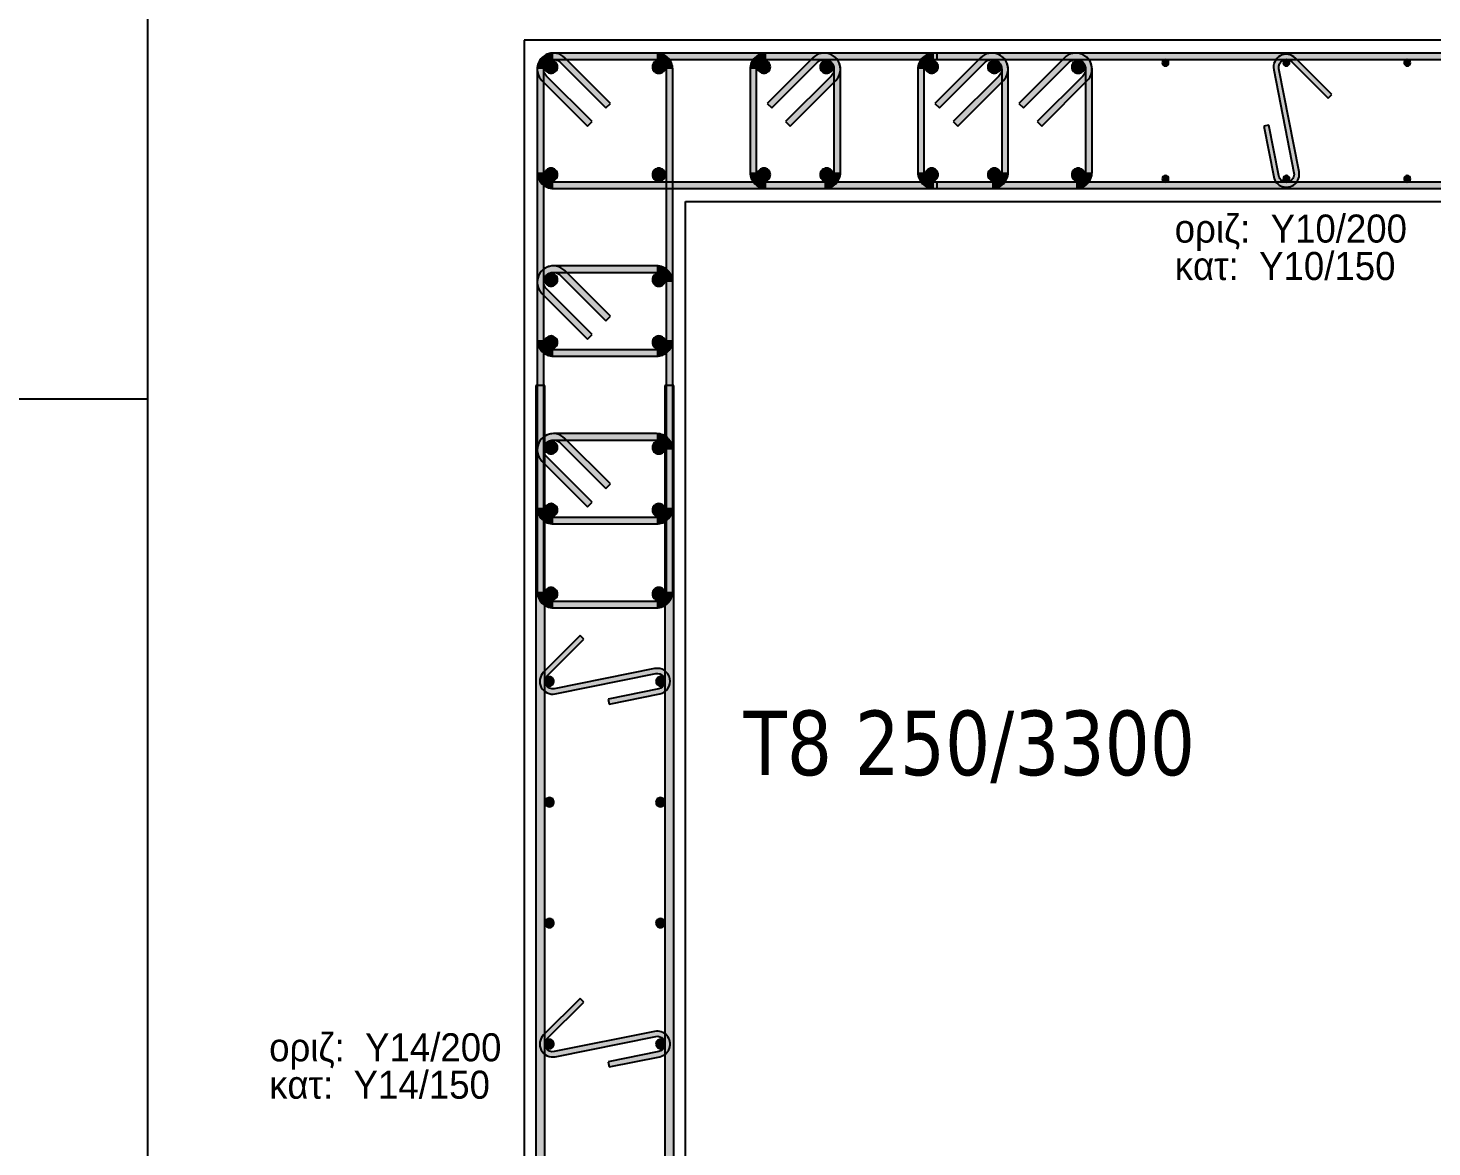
# Model space of a CAD drawing. Header units: millimetres. Extents: x -2171 to 1563, y -1758 to -1505.
# Drawn here: x 232.09 to 242.97, y -1612.93 to -1604.26 of the extents above; entities that cross this region are included whole.
import ezdxf

# ---------------------------------------------------------------- set-up
doc = ezdxf.new("R2010")
doc.units = ezdxf.units.MM
for name, color, linetype in [('Col_Det', 7, 'Continuous'), ('Col_Det_Fill', 7, 'Continuous'), ('Geo_Col_Pro_1', 7, 'Continuous'), ('pinakaki', 153, 'Continuous')]:
    doc.layers.add(name, color=color, linetype=linetype)
doc.styles.add('S1Arl22_b_934_161', font='arial.ttf', dxfattribs={"width": 0.933629, "height": 0.002175})
doc.styles.get("Standard").update_dxf_attribs({"font": 'tahoma.ttf'})

msp = doc.modelspace()

# ---------------------------------------------------------------- hatches: boundary and pattern name
at = {"layer": 'Col_Det_Fill'}
for color, points in [(252, [(236.216, -1604.5219), (236.2513, -1604.4866, 0.6681786), (236.038, -1604.575), (236.088, -1604.575, -0.6681786)]), (252, [(236.163, -1604.5), (236.163, -1604.45, 0.6681786), (236.0746, -1604.6633), (236.1099, -1604.628, -0.6681786)]), (252, [(236.163, -1604.5), (236.163, -1604.45, 0.4142136), (236.038, -1604.575), (236.088, -1604.575, -0.4142136)]), (252, [(236.963, -1604.5), (236.963, -1604.45), (236.163, -1604.45), (236.163, -1604.5)]), (252, [(240.213, -1604.5), (240.213, -1604.45), (236.163, -1604.45), (236.163, -1604.5)]), (252, [(237.038, -1604.575), (237.088, -1604.575, 0.4142136), (236.963, -1604.45), (236.963, -1604.5, -0.4142136)]), (252, [(237.813, -1604.5), (237.813, -1604.45, 0.4142136), (237.688, -1604.575), (237.738, -1604.575, -0.4142136)]), (252, [(238.263, -1604.5), (238.263, -1604.45), (237.813, -1604.45), (237.813, -1604.5)]), (252, [(238.338, -1604.575), (238.388, -1604.575, 0.6681786), (238.1746, -1604.4866), (238.2099, -1604.5219, -0.6681786)]), (252, [(238.316, -1604.628), (238.3513, -1604.6633, 0.6681786), (238.263, -1604.45), (238.263, -1604.5, -0.6681786)]), (252, [(239.113, -1604.5), (239.113, -1604.45, 0.4142136), (238.988, -1604.575), (239.038, -1604.575, -0.4142136)]), (252, [(239.563, -1604.5), (239.563, -1604.45), (239.113, -1604.45), (239.113, -1604.5)]), (252, [(245.4895, -1604.5), (245.4895, -1604.45), (239.1364, -1604.45), (239.1364, -1604.5)]), (252, [(239.638, -1604.575), (239.688, -1604.575, 0.6681786), (239.4746, -1604.4866), (239.5099, -1604.5219, -0.6681786)]), (252, [(239.616, -1604.628), (239.6513, -1604.6633, 0.6681786), (239.563, -1604.45), (239.563, -1604.5, -0.6681786)]), (252, [(240.288, -1604.575), (240.338, -1604.575, 0.6681786), (240.1246, -1604.4866), (240.1599, -1604.5219, -0.6681786)]), (252, [(240.266, -1604.628), (240.3013, -1604.6633, 0.6681786), (240.213, -1604.45), (240.213, -1604.5, -0.6681786)]), (252, [(241.7462, -1604.5792), (241.7855, -1604.5715, -0.7407348), (241.8868, -1604.5175), (241.915, -1604.4892, 0.7407348)]), (252, [(236.088, -1604.575), (236.038, -1604.575), (236.038, -1608.625), (236.088, -1608.625)]), (252, [(236.088, -1604.575), (236.038, -1604.575), (236.038, -1605.375), (236.088, -1605.375)]), (56, [(236.1453, -1604.5073, 0.4142136), (236.0953, -1604.5573, 0.4142136), (236.1453, -1604.6073, 0.4142136), (236.1953, -1604.5573, 0.4142136)]), (252, [(236.5695, -1604.8755), (236.6049, -1604.8401), (236.2513, -1604.4866), (236.216, -1604.5219)]), (56, [(236.9806, -1604.5073, 0.4142136), (236.9306, -1604.5573, 0.4142136), (236.9806, -1604.6073, 0.4142136), (237.0306, -1604.5573, 0.4142136)]), (252, [(237.038, -1608.625), (237.088, -1608.625), (237.088, -1604.575), (237.038, -1604.575)]), (252, [(237.738, -1604.575), (237.688, -1604.575), (237.688, -1605.375), (237.738, -1605.375)]), (56, [(237.7953, -1604.5073, 0.4142136), (237.7453, -1604.5573, 0.4142136), (237.7953, -1604.6073, 0.4142136), (237.8453, -1604.5573, 0.4142136)]), (252, [(238.2099, -1604.5219), (238.1746, -1604.4866), (237.821, -1604.8401), (237.8564, -1604.8755)]), (56, [(238.2806, -1604.5073, 0.4142136), (238.2306, -1604.5573, 0.4142136), (238.2806, -1604.6073, 0.4142136), (238.3306, -1604.5573, 0.4142136)]), (252, [(238.338, -1605.375), (238.388, -1605.375), (238.388, -1604.575), (238.338, -1604.575)]), (252, [(239.038, -1604.575), (238.988, -1604.575), (238.988, -1605.375), (239.038, -1605.375)]), (56, [(239.0953, -1604.5073, 0.4142136), (239.0453, -1604.5573, 0.4142136), (239.0953, -1604.6073, 0.4142136), (239.1453, -1604.5573, 0.4142136)]), (252, [(239.5099, -1604.5219), (239.4746, -1604.4866), (239.121, -1604.8401), (239.1564, -1604.8755)]), (56, [(239.5806, -1604.5073, 0.4142136), (239.5306, -1604.5573, 0.4142136), (239.5806, -1604.6073, 0.4142136), (239.6306, -1604.5573, 0.4142136)]), (252, [(239.638, -1605.375), (239.688, -1605.375), (239.688, -1604.575), (239.638, -1604.575)]), (252, [(240.1599, -1604.5219), (240.1246, -1604.4866), (239.771, -1604.8401), (239.8064, -1604.8755)]), (56, [(240.2306, -1604.5073, 0.4142136), (240.1806, -1604.5573, 0.4142136), (240.2306, -1604.6073, 0.4142136), (240.2806, -1604.5573, 0.4142136)]), (252, [(240.288, -1605.375), (240.338, -1605.375), (240.338, -1604.575), (240.288, -1604.575)]), (133, [(240.8821, -1604.525, 0.4142136), (240.9071, -1604.55, 0.4142136), (240.9321, -1604.525, 0.4142136), (240.9071, -1604.5, 0.4142136)]), (252, [(241.9032, -1605.3784), (241.9425, -1605.3707), (241.7855, -1604.5715), (241.7462, -1604.5792)]), (133, [(241.8193, -1604.525, 0.4142136), (241.8443, -1604.55, 0.4142136), (241.8693, -1604.525, 0.4142136), (241.8443, -1604.5, 0.4142136)]), (252, [(241.915, -1604.4892), (241.8868, -1604.5175), (242.1696, -1604.8004), (242.1979, -1604.7721)]), (133, [(242.7566, -1604.525, 0.4142136), (242.7816, -1604.55, 0.4142136), (242.8066, -1604.525, 0.4142136), (242.7816, -1604.5, 0.4142136)]), (252, [(236.1099, -1604.628), (236.0746, -1604.6633), (236.4281, -1605.0169), (236.4635, -1604.9815)]), (252, [(237.9624, -1604.9815), (237.9978, -1605.0169), (238.3513, -1604.6633), (238.316, -1604.628)]), (252, [(239.2624, -1604.9815), (239.2978, -1605.0169), (239.6513, -1604.6633), (239.616, -1604.628)]), (252, [(239.9124, -1604.9815), (239.9478, -1605.0169), (240.3013, -1604.6633), (240.266, -1604.628)]), (252, [(241.7083, -1605.009), (241.6691, -1605.0167), (241.7462, -1605.4092), (241.7855, -1605.4015)]), (252, [(236.088, -1605.375), (236.038, -1605.375, 0.4142136), (236.163, -1605.5), (236.163, -1605.45, -0.4142136)]), (56, [(236.1453, -1605.3426, 0.4142136), (236.0953, -1605.3926, 0.4142136), (236.1453, -1605.4426, 0.4142136), (236.1953, -1605.3926, 0.4142136)]), (252, [(236.163, -1605.45), (236.163, -1605.5), (240.213, -1605.5), (240.213, -1605.45)]), (56, [(236.9806, -1605.3426, 0.4142136), (236.9306, -1605.3926, 0.4142136), (236.9806, -1605.4426, 0.4142136), (237.0306, -1605.3926, 0.4142136)]), (252, [(237.738, -1605.375), (237.688, -1605.375, 0.4142136), (237.813, -1605.5), (237.813, -1605.45, -0.4142136)]), (56, [(237.7953, -1605.3426, 0.4142136), (237.7453, -1605.3926, 0.4142136), (237.7953, -1605.4426, 0.4142136), (237.8453, -1605.3926, 0.4142136)]), (252, [(237.813, -1605.45), (237.813, -1605.5), (238.263, -1605.5), (238.263, -1605.45)]), (56, [(238.2806, -1605.3426, 0.4142136), (238.2306, -1605.3926, 0.4142136), (238.2806, -1605.4426, 0.4142136), (238.3306, -1605.3926, 0.4142136)]), (252, [(238.263, -1605.45), (238.263, -1605.5, 0.4142136), (238.388, -1605.375), (238.338, -1605.375, -0.4142136)]), (252, [(239.038, -1605.375), (238.988, -1605.375, 0.4142136), (239.113, -1605.5), (239.113, -1605.45, -0.4142136)]), (56, [(239.0953, -1605.3426, 0.4142136), (239.0453, -1605.3926, 0.4142136), (239.0953, -1605.4426, 0.4142136), (239.1453, -1605.3926, 0.4142136)]), (252, [(239.113, -1605.45), (239.113, -1605.5), (239.563, -1605.5), (239.563, -1605.45)]), (252, [(239.1364, -1605.45), (239.1364, -1605.5), (245.4895, -1605.5), (245.4895, -1605.45)]), (56, [(239.5806, -1605.3426, 0.4142136), (239.5306, -1605.3926, 0.4142136), (239.5806, -1605.4426, 0.4142136), (239.6306, -1605.3926, 0.4142136)]), (252, [(239.563, -1605.45), (239.563, -1605.5, 0.4142136), (239.688, -1605.375), (239.638, -1605.375, -0.4142136)]), (56, [(240.2306, -1605.3426, 0.4142136), (240.1806, -1605.3926, 0.4142136), (240.2306, -1605.4426, 0.4142136), (240.2806, -1605.3926, 0.4142136)]), (252, [(240.213, -1605.45), (240.213, -1605.5, 0.4142136), (240.338, -1605.375), (240.288, -1605.375, -0.4142136)]), (133, [(240.8821, -1605.425, 0.4142136), (240.9071, -1605.45, 0.4142136), (240.9321, -1605.425, 0.4142136), (240.9071, -1605.4, 0.4142136)]), (252, [(241.7855, -1605.4015), (241.7462, -1605.4092, 1), (241.9425, -1605.3707), (241.9032, -1605.3784, -1)]), (133, [(241.8193, -1605.425, 0.4142136), (241.8443, -1605.45, 0.4142136), (241.8693, -1605.425, 0.4142136), (241.8443, -1605.4, 0.4142136)]), (133, [(242.7566, -1605.425, 0.4142136), (242.7816, -1605.45, 0.4142136), (242.8066, -1605.425, 0.4142136), (242.7816, -1605.4, 0.4142136)]), (252, [(236.216, -1606.1719), (236.2513, -1606.1366, 0.6681786), (236.038, -1606.225), (236.088, -1606.225, -0.6681786)]), (252, [(236.163, -1606.15), (236.163, -1606.1, 0.6681786), (236.0746, -1606.3133), (236.1099, -1606.278, -0.6681786)]), (252, [(236.963, -1606.15), (236.963, -1606.1), (236.163, -1606.1), (236.163, -1606.15)]), (252, [(237.038, -1606.225), (237.088, -1606.225, 0.4142136), (236.963, -1606.1), (236.963, -1606.15, -0.4142136)]), (56, [(236.1453, -1606.1573, 0.4142136), (236.0953, -1606.2073, 0.4142136), (236.1453, -1606.2573, 0.4142136), (236.1953, -1606.2073, 0.4142136)]), (252, [(236.5695, -1606.5255), (236.6049, -1606.4901), (236.2513, -1606.1366), (236.216, -1606.1719)]), (56, [(236.9806, -1606.1573, 0.4142136), (236.9306, -1606.2073, 0.4142136), (236.9806, -1606.2573, 0.4142136), (237.0306, -1606.2073, 0.4142136)]), (252, [(236.088, -1606.225), (236.038, -1606.225), (236.038, -1606.675), (236.088, -1606.675)]), (252, [(236.1099, -1606.278), (236.0746, -1606.3133), (236.4281, -1606.6669), (236.4635, -1606.6315)]), (252, [(237.038, -1606.675), (237.088, -1606.675), (237.088, -1606.225), (237.038, -1606.225)]), (56, [(236.1453, -1606.6426, 0.4142136), (236.0953, -1606.6926, 0.4142136), (236.1453, -1606.7426, 0.4142136), (236.1953, -1606.6926, 0.4142136)]), (56, [(236.9806, -1606.6426, 0.4142136), (236.9306, -1606.6926, 0.4142136), (236.9806, -1606.7426, 0.4142136), (237.0306, -1606.6926, 0.4142136)]), (252, [(236.088, -1606.675), (236.038, -1606.675, 0.4142136), (236.163, -1606.8), (236.163, -1606.75, -0.4142136)]), (252, [(236.163, -1606.75), (236.163, -1606.8), (236.963, -1606.8), (236.963, -1606.75)]), (252, [(236.963, -1606.75), (236.963, -1606.8, 0.4142136), (237.088, -1606.675), (237.038, -1606.675, -0.4142136)]), (252, [(236.098, -1607.0276), (236.028, -1607.0276), (236.028, -1618.1723), (236.098, -1618.1723)]), (252, [(237.028, -1618.1723), (237.098, -1618.1723), (237.098, -1607.0276), (237.028, -1607.0276)]), (252, [(236.216, -1607.4719), (236.2513, -1607.4366, 0.6681786), (236.038, -1607.525), (236.088, -1607.525, -0.6681786)]), (252, [(236.163, -1607.45), (236.163, -1607.4, 0.6681786), (236.0746, -1607.6133), (236.1099, -1607.578, -0.6681786)]), (252, [(236.963, -1607.45), (236.963, -1607.4), (236.163, -1607.4), (236.163, -1607.45)]), (252, [(237.038, -1607.525), (237.088, -1607.525, 0.4142136), (236.963, -1607.4), (236.963, -1607.45, -0.4142136)]), (56, [(236.1453, -1607.4573, 0.4142136), (236.0953, -1607.5073, 0.4142136), (236.1453, -1607.5573, 0.4142136), (236.1953, -1607.5073, 0.4142136)]), (252, [(236.5695, -1607.8255), (236.6049, -1607.7901), (236.2513, -1607.4366), (236.216, -1607.4719)]), (56, [(236.9806, -1607.4573, 0.4142136), (236.9306, -1607.5073, 0.4142136), (236.9806, -1607.5573, 0.4142136), (237.0306, -1607.5073, 0.4142136)]), (252, [(236.088, -1607.525), (236.038, -1607.525), (236.038, -1607.975), (236.088, -1607.975)]), (252, [(236.1099, -1607.578), (236.0746, -1607.6133), (236.4281, -1607.9669), (236.4635, -1607.9315)]), (252, [(237.038, -1607.975), (237.088, -1607.975), (237.088, -1607.525), (237.038, -1607.525)]), (56, [(236.1453, -1607.9426, 0.4142136), (236.0953, -1607.9926, 0.4142136), (236.1453, -1608.0426, 0.4142136), (236.1953, -1607.9926, 0.4142136)]), (56, [(236.9806, -1607.9426, 0.4142136), (236.9306, -1607.9926, 0.4142136), (236.9806, -1608.0426, 0.4142136), (237.0306, -1607.9926, 0.4142136)]), (252, [(236.088, -1607.975), (236.038, -1607.975, 0.4142136), (236.163, -1608.1), (236.163, -1608.05, -0.4142136)]), (252, [(236.163, -1608.05), (236.163, -1608.1), (236.963, -1608.1), (236.963, -1608.05)]), (252, [(236.963, -1608.05), (236.963, -1608.1, 0.4142136), (237.088, -1607.975), (237.038, -1607.975, -0.4142136)]), (56, [(236.1453, -1608.5926, 0.4142136), (236.0953, -1608.6426, 0.4142136), (236.1453, -1608.6926, 0.4142136), (236.1953, -1608.6426, 0.4142136)]), (56, [(236.9806, -1608.5926, 0.4142136), (236.9306, -1608.6426, 0.4142136), (236.9806, -1608.6926, 0.4142136), (237.0306, -1608.6426, 0.4142136)]), (252, [(236.088, -1608.625), (236.038, -1608.625, 0.4142136), (236.163, -1608.75), (236.163, -1608.7, -0.4142136)]), (252, [(236.163, -1608.7), (236.163, -1608.75), (236.963, -1608.75), (236.963, -1608.7)]), (252, [(236.963, -1608.7), (236.963, -1608.75, 0.4142136), (237.088, -1608.625), (237.038, -1608.625, -0.4142136)]), (252, [(236.0872, -1609.2484), (236.1155, -1609.2767), (236.3984, -1608.9939), (236.3701, -1608.9656)]), (252, [(236.1777, -1609.4172), (236.1698, -1609.378, -0.7426155), (236.1155, -1609.2767), (236.0872, -1609.2484, 0.7426155)]), (252, [(236.9561, -1609.2603), (236.9482, -1609.2211), (236.1698, -1609.378), (236.1777, -1609.4172)]), (252, [(236.9798, -1609.378), (236.9877, -1609.4172, 1), (236.9482, -1609.2211), (236.9561, -1609.2603, -1)]), (133, [(236.133, -1609.3541, 0.4142136), (236.168, -1609.3191, 0.4142136), (236.133, -1609.2841, 0.4142136), (236.098, -1609.3191, 0.4142136)]), (133, [(236.993, -1609.3541, 0.4142136), (237.028, -1609.3191, 0.4142136), (236.993, -1609.2841, 0.4142136), (236.958, -1609.3191, 0.4142136)]), (252, [(236.5877, -1609.457), (236.5956, -1609.4962), (236.9877, -1609.4172), (236.9798, -1609.378)]), (133, [(236.133, -1610.2915, 0.4142136), (236.168, -1610.2565, 0.4142136), (236.133, -1610.2215, 0.4142136), (236.098, -1610.2565, 0.4142136)]), (133, [(236.993, -1610.2915, 0.4142136), (237.028, -1610.2565, 0.4142136), (236.993, -1610.2215, 0.4142136), (236.958, -1610.2565, 0.4142136)]), (133, [(236.133, -1611.2289, 0.4142136), (236.168, -1611.1939, 0.4142136), (236.133, -1611.1589, 0.4142136), (236.098, -1611.1939, 0.4142136)]), (133, [(236.993, -1611.2289, 0.4142136), (237.028, -1611.1939, 0.4142136), (236.993, -1611.1589, 0.4142136), (236.958, -1611.1939, 0.4142136)]), (252, [(236.0872, -1612.0606), (236.1155, -1612.0888), (236.3984, -1611.806), (236.3701, -1611.7777)]), (252, [(236.1777, -1612.2293), (236.1698, -1612.1901, -0.7426155), (236.1155, -1612.0888), (236.0872, -1612.0606, 0.7426155)]), (252, [(236.9561, -1612.0724), (236.9482, -1612.0332), (236.1698, -1612.1901), (236.1777, -1612.2293)]), (252, [(236.9798, -1612.1901), (236.9877, -1612.2293, 1), (236.9482, -1612.0332), (236.9561, -1612.0724, -1)]), (133, [(236.133, -1612.1663, 0.4142136), (236.168, -1612.1313, 0.4142136), (236.133, -1612.0963, 0.4142136), (236.098, -1612.1313, 0.4142136)]), (252, [(236.5877, -1612.2691), (236.5956, -1612.3083), (236.9877, -1612.2293), (236.9798, -1612.1901)]), (133, [(236.993, -1612.1663, 0.4142136), (237.028, -1612.1313, 0.4142136), (236.993, -1612.0963, 0.4142136), (236.958, -1612.1313, 0.4142136)])]:
    msp.add_hatch(color=color, dxfattribs=at).paths.add_polyline_path(points)

# ---------------------------------------------------------------- linework, layer by layer
at = {"layer": 'Col_Det', "color": 7}
for points in [[(235.938, -1604.35), (235.938, -1620.85)], [(248.688, -1604.35), (235.938, -1604.35)], [(236.963, -1604.45), (236.163, -1604.45)], [(240.213, -1604.45), (236.163, -1604.45)], [(238.263, -1604.45), (237.813, -1604.45)], [(239.563, -1604.45), (239.113, -1604.45)], [(245.4895, -1604.45), (239.1364, -1604.45)], [(239.1364, -1604.45), (239.1364, -1604.5)], [(236.038, -1604.575), (236.038, -1608.625)], [(236.038, -1604.575), (236.038, -1605.375)], [(236.088, -1608.625), (236.088, -1604.575)], [(236.088, -1605.375), (236.088, -1604.575)], [(236.163, -1604.5), (236.963, -1604.5)], [(236.163, -1604.5), (240.213, -1604.5)], [(236.216, -1604.5219), (236.5695, -1604.8755)], [(236.6049, -1604.8401), (236.2513, -1604.4866)], [(237.038, -1604.575), (237.038, -1608.625)], [(237.088, -1608.625), (237.088, -1604.575)], [(237.688, -1604.575), (237.688, -1605.375)], [(237.738, -1605.375), (237.738, -1604.575)], [(237.813, -1604.5), (238.263, -1604.5)], [(238.1746, -1604.4866), (237.821, -1604.8401)], [(237.8564, -1604.8755), (238.2099, -1604.5219)], [(238.338, -1604.575), (238.338, -1605.375)], [(238.388, -1605.375), (238.388, -1604.575)], [(238.988, -1604.575), (238.988, -1605.375)], [(239.038, -1605.375), (239.038, -1604.575)], [(239.113, -1604.5), (239.563, -1604.5)], [(239.4746, -1604.4866), (239.121, -1604.8401)], [(239.1364, -1604.5), (245.4895, -1604.5)], [(239.1564, -1604.8755), (239.5099, -1604.5219)], [(239.638, -1604.575), (239.638, -1605.375)], [(239.688, -1605.375), (239.688, -1604.575)], [(240.1246, -1604.4866), (239.771, -1604.8401)], [(239.8064, -1604.8755), (240.1599, -1604.5219)], [(240.288, -1604.575), (240.288, -1605.375)], [(240.338, -1605.375), (240.338, -1604.575)], [(241.7462, -1604.5792), (241.9032, -1605.3784)], [(241.9425, -1605.3707), (241.7855, -1604.5715)], [(241.8868, -1604.5175), (242.1696, -1604.8004)], [(242.1979, -1604.7721), (241.915, -1604.4892)], [(236.0746, -1604.6633), (236.4281, -1605.0169)], [(236.4635, -1604.9815), (236.1099, -1604.628)], [(238.316, -1604.628), (237.9624, -1604.9815)], [(237.9978, -1605.0169), (238.3513, -1604.6633)], [(239.616, -1604.628), (239.2624, -1604.9815)], [(239.2978, -1605.0169), (239.6513, -1604.6633)], [(240.266, -1604.628), (239.9124, -1604.9815)], [(239.9478, -1605.0169), (240.3013, -1604.6633)], [(242.1696, -1604.8004), (242.1979, -1604.7721)], [(236.5695, -1604.8755), (236.6049, -1604.8401)], [(237.821, -1604.8401), (237.8564, -1604.8755)], [(239.121, -1604.8401), (239.1564, -1604.8755)], [(239.771, -1604.8401), (239.8064, -1604.8755)], [(236.4281, -1605.0169), (236.4635, -1604.9815)], [(237.9624, -1604.9815), (237.9978, -1605.0169)], [(239.2624, -1604.9815), (239.2978, -1605.0169)], [(239.9124, -1604.9815), (239.9478, -1605.0169)], [(241.7083, -1605.009), (241.6691, -1605.0167)], [(241.7855, -1605.4015), (241.7083, -1605.009)], [(241.6691, -1605.0167), (241.7462, -1605.4092)], [(240.213, -1605.45), (236.163, -1605.45)], [(238.263, -1605.45), (237.813, -1605.45)], [(239.563, -1605.45), (239.113, -1605.45)], [(239.1364, -1605.45), (239.1364, -1605.5)], [(245.4895, -1605.45), (239.1364, -1605.45)], [(236.163, -1605.5), (240.213, -1605.5)], [(237.813, -1605.5), (238.263, -1605.5)], [(239.113, -1605.5), (239.563, -1605.5)], [(239.1364, -1605.5), (245.4895, -1605.5)], [(237.188, -1620.85), (237.188, -1605.6)], [(237.188, -1605.6), (247.188, -1605.6)], [(236.963, -1606.1), (236.163, -1606.1)], [(236.163, -1606.15), (236.963, -1606.15)], [(236.216, -1606.1719), (236.5695, -1606.5255)], [(236.6049, -1606.4901), (236.2513, -1606.1366)], [(236.038, -1606.225), (236.038, -1606.675)], [(236.0746, -1606.3133), (236.4281, -1606.6669)], [(236.088, -1606.675), (236.088, -1606.225)], [(236.4635, -1606.6315), (236.1099, -1606.278)], [(237.038, -1606.225), (237.038, -1606.675)], [(237.088, -1606.675), (237.088, -1606.225)], [(236.5695, -1606.5255), (236.6049, -1606.4901)], [(236.4281, -1606.6669), (236.4635, -1606.6315)], [(236.963, -1606.75), (236.163, -1606.75)], [(236.163, -1606.8), (236.963, -1606.8)], [(236.098, -1607.0276), (236.028, -1607.0276)], [(236.028, -1607.0276), (236.028, -1618.1723)], [(236.098, -1618.1723), (236.098, -1607.0276)], [(237.098, -1607.0276), (237.028, -1607.0276)], [(237.028, -1607.0276), (237.028, -1618.1723)], [(237.098, -1618.1723), (237.098, -1607.0276)], [(236.963, -1607.4), (236.163, -1607.4)], [(236.163, -1607.45), (236.963, -1607.45)], [(236.216, -1607.4719), (236.5695, -1607.8255)], [(236.6049, -1607.7901), (236.2513, -1607.4366)], [(236.038, -1607.525), (236.038, -1607.975)], [(236.0746, -1607.6133), (236.4281, -1607.9669)], [(236.088, -1607.975), (236.088, -1607.525)], [(236.4635, -1607.9315), (236.1099, -1607.578)], [(237.038, -1607.525), (237.038, -1607.975)], [(237.088, -1607.975), (237.088, -1607.525)], [(236.5695, -1607.8255), (236.6049, -1607.7901)], [(236.4281, -1607.9669), (236.4635, -1607.9315)], [(236.963, -1608.05), (236.163, -1608.05)], [(236.163, -1608.1), (236.963, -1608.1)], [(236.963, -1608.7), (236.163, -1608.7)], [(236.163, -1608.75), (236.963, -1608.75)], [(236.3701, -1608.9656), (236.0872, -1609.2484)], [(236.1155, -1609.2767), (236.3984, -1608.9939)], [(236.3984, -1608.9939), (236.3701, -1608.9656)], [(236.9482, -1609.2211), (236.1698, -1609.378)], [(236.1777, -1609.4172), (236.9561, -1609.2603)], [(236.9798, -1609.378), (236.5877, -1609.457)], [(236.5877, -1609.457), (236.5956, -1609.4962)], [(236.5956, -1609.4962), (236.9877, -1609.4172)], [(236.3701, -1611.7777), (236.0872, -1612.0606)], [(236.1155, -1612.0888), (236.3984, -1611.806)], [(236.3984, -1611.806), (236.3701, -1611.7777)], [(236.9482, -1612.0332), (236.1698, -1612.1901)], [(236.1777, -1612.2293), (236.9561, -1612.0724)], [(236.9798, -1612.1901), (236.5877, -1612.2691)], [(236.5877, -1612.2691), (236.5956, -1612.3083)], [(236.5956, -1612.3083), (236.9877, -1612.2293)]]:
    msp.add_lwpolyline(points, dxfattribs=at)
for points in [[(236.2513, -1604.4866, 0.6681786), (236.038, -1604.575)], [(236.163, -1604.45, 0.6681786), (236.0746, -1604.6633)], [(236.163, -1604.45, 0.4142136), (236.038, -1604.575)], [(237.088, -1604.575, 0.4142136), (236.963, -1604.45)], [(237.813, -1604.45, 0.4142136), (237.688, -1604.575)], [(238.388, -1604.575, 0.6681786), (238.1746, -1604.4866)], [(238.3513, -1604.6633, 0.6681786), (238.263, -1604.45)], [(239.113, -1604.45, 0.4142136), (238.988, -1604.575)], [(239.688, -1604.575, 0.6681786), (239.4746, -1604.4866)], [(239.6513, -1604.6633, 0.6681786), (239.563, -1604.45)], [(240.338, -1604.575, 0.6681786), (240.1246, -1604.4866)], [(240.3013, -1604.6633, 0.6681786), (240.213, -1604.45)], [(241.915, -1604.4892, 0.7407348), (241.7462, -1604.5792, 0.7407348)], [(236.088, -1604.575, -0.6681786), (236.216, -1604.5219, -0.6681786)], [(236.1099, -1604.628, -0.6681786), (236.163, -1604.5, -0.6681786)], [(236.088, -1604.575, -0.4142136), (236.163, -1604.5, -0.4142136)], [(236.1453, -1604.5073, 0.4142136), (236.0953, -1604.5573, 0.4142136)], [(236.0953, -1604.5573, 0.4142136), (236.1453, -1604.6073, 0.4142136)], [(236.1953, -1604.5573, 0.4142136), (236.1453, -1604.5073, 0.4142136)], [(236.1453, -1604.6073, 0.4142136), (236.1953, -1604.5573, 0.4142136)], [(236.9806, -1604.5073, 0.4142136), (236.9306, -1604.5573, 0.4142136)], [(236.9306, -1604.5573, 0.4142136), (236.9806, -1604.6073, 0.4142136)], [(236.963, -1604.5, -0.4142136), (237.038, -1604.575, -0.4142136)], [(237.0306, -1604.5573, 0.4142136), (236.9806, -1604.5073, 0.4142136)], [(236.9806, -1604.6073, 0.4142136), (237.0306, -1604.5573, 0.4142136)], [(237.738, -1604.575, -0.4142136), (237.813, -1604.5, -0.4142136)], [(237.7953, -1604.5073, 0.4142136), (237.7453, -1604.5573, 0.4142136)], [(237.7453, -1604.5573, 0.4142136), (237.7953, -1604.6073, 0.4142136)], [(237.8453, -1604.5573, 0.4142136), (237.7953, -1604.5073, 0.4142136)], [(237.7953, -1604.6073, 0.4142136), (237.8453, -1604.5573, 0.4142136)], [(238.2099, -1604.5219, -0.6681786), (238.338, -1604.575, -0.6681786)], [(238.2806, -1604.5073, 0.4142136), (238.2306, -1604.5573, 0.4142136)], [(238.2306, -1604.5573, 0.4142136), (238.2806, -1604.6073, 0.4142136)], [(238.263, -1604.5, -0.6681786), (238.316, -1604.628, -0.6681786)], [(238.3306, -1604.5573, 0.4142136), (238.2806, -1604.5073, 0.4142136)], [(238.2806, -1604.6073, 0.4142136), (238.3306, -1604.5573, 0.4142136)], [(239.038, -1604.575, -0.4142136), (239.113, -1604.5, -0.4142136)], [(239.0953, -1604.5073, 0.4142136), (239.0453, -1604.5573, 0.4142136)], [(239.0453, -1604.5573, 0.4142136), (239.0953, -1604.6073, 0.4142136)], [(239.1453, -1604.5573, 0.4142136), (239.0953, -1604.5073, 0.4142136)], [(239.0953, -1604.6073, 0.4142136), (239.1453, -1604.5573, 0.4142136)], [(239.5099, -1604.5219, -0.6681786), (239.638, -1604.575, -0.6681786)], [(239.5806, -1604.5073, 0.4142136), (239.5306, -1604.5573, 0.4142136)], [(239.5306, -1604.5573, 0.4142136), (239.5806, -1604.6073, 0.4142136)], [(239.563, -1604.5, -0.6681786), (239.616, -1604.628, -0.6681786)], [(239.6306, -1604.5573, 0.4142136), (239.5806, -1604.5073, 0.4142136)], [(239.5806, -1604.6073, 0.4142136), (239.6306, -1604.5573, 0.4142136)], [(240.1599, -1604.5219, -0.6681786), (240.288, -1604.575, -0.6681786)], [(240.2306, -1604.5073, 0.4142136), (240.1806, -1604.5573, 0.4142136)], [(240.1806, -1604.5573, 0.4142136), (240.2306, -1604.6073, 0.4142136)], [(240.213, -1604.5, -0.6681786), (240.266, -1604.628, -0.6681786)], [(240.2806, -1604.5573, 0.4142136), (240.2306, -1604.5073, 0.4142136)], [(240.2306, -1604.6073, 0.4142136), (240.2806, -1604.5573, 0.4142136)], [(240.9071, -1604.5, 0.4142136), (240.8821, -1604.525, 0.4142136)], [(240.8821, -1604.525, 0.4142136), (240.9071, -1604.55, 0.4142136)], [(240.9321, -1604.525, 0.4142136), (240.9071, -1604.5, 0.4142136)], [(240.9071, -1604.55, 0.4142136), (240.9321, -1604.525, 0.4142136)], [(241.7855, -1604.5715, -0.7407348), (241.8868, -1604.5175)], [(241.8443, -1604.5, 0.4142136), (241.8193, -1604.525, 0.4142136)], [(241.8193, -1604.525, 0.4142136), (241.8443, -1604.55, 0.4142136)], [(241.8693, -1604.525, 0.4142136), (241.8443, -1604.5, 0.4142136)], [(241.8443, -1604.55, 0.4142136), (241.8693, -1604.525, 0.4142136)], [(242.7816, -1604.5, 0.4142136), (242.7566, -1604.525, 0.4142136)], [(242.7566, -1604.525, 0.4142136), (242.7816, -1604.55, 0.4142136)], [(242.8066, -1604.525, 0.4142136), (242.7816, -1604.5, 0.4142136)], [(242.7816, -1604.55, 0.4142136), (242.8066, -1604.525, 0.4142136)], [(236.038, -1605.375, 0.4142136), (236.163, -1605.5)], [(236.163, -1605.45, -0.4142136), (236.088, -1605.375, -0.4142136)], [(236.1453, -1605.3426, 0.4142136), (236.0953, -1605.3926, 0.4142136)], [(236.0953, -1605.3926, 0.4142136), (236.1453, -1605.4426, 0.4142136)], [(236.1953, -1605.3926, 0.4142136), (236.1453, -1605.3426, 0.4142136)], [(236.1453, -1605.4426, 0.4142136), (236.1953, -1605.3926, 0.4142136)], [(236.9806, -1605.3426, 0.4142136), (236.9306, -1605.3926, 0.4142136)], [(236.9306, -1605.3926, 0.4142136), (236.9806, -1605.4426, 0.4142136)], [(237.0306, -1605.3926, 0.4142136), (236.9806, -1605.3426, 0.4142136)], [(236.9806, -1605.4426, 0.4142136), (237.0306, -1605.3926, 0.4142136)], [(237.688, -1605.375, 0.4142136), (237.813, -1605.5)], [(237.813, -1605.45, -0.4142136), (237.738, -1605.375, -0.4142136)], [(237.7953, -1605.3426, 0.4142136), (237.7453, -1605.3926, 0.4142136)], [(237.7453, -1605.3926, 0.4142136), (237.7953, -1605.4426, 0.4142136)], [(237.8453, -1605.3926, 0.4142136), (237.7953, -1605.3426, 0.4142136)], [(237.7953, -1605.4426, 0.4142136), (237.8453, -1605.3926, 0.4142136)], [(238.2806, -1605.3426, 0.4142136), (238.2306, -1605.3926, 0.4142136)], [(238.2306, -1605.3926, 0.4142136), (238.2806, -1605.4426, 0.4142136)], [(238.263, -1605.5, 0.4142136), (238.388, -1605.375)], [(238.338, -1605.375, -0.4142136), (238.263, -1605.45, -0.4142136)], [(238.3306, -1605.3926, 0.4142136), (238.2806, -1605.3426, 0.4142136)], [(238.2806, -1605.4426, 0.4142136), (238.3306, -1605.3926, 0.4142136)], [(238.988, -1605.375, 0.4142136), (239.113, -1605.5)], [(239.113, -1605.45, -0.4142136), (239.038, -1605.375, -0.4142136)], [(239.0953, -1605.3426, 0.4142136), (239.0453, -1605.3926, 0.4142136)], [(239.0453, -1605.3926, 0.4142136), (239.0953, -1605.4426, 0.4142136)], [(239.1453, -1605.3926, 0.4142136), (239.0953, -1605.3426, 0.4142136)], [(239.0953, -1605.4426, 0.4142136), (239.1453, -1605.3926, 0.4142136)], [(239.5806, -1605.3426, 0.4142136), (239.5306, -1605.3926, 0.4142136)], [(239.5306, -1605.3926, 0.4142136), (239.5806, -1605.4426, 0.4142136)], [(239.563, -1605.5, 0.4142136), (239.688, -1605.375)], [(239.638, -1605.375, -0.4142136), (239.563, -1605.45, -0.4142136)], [(239.6306, -1605.3926, 0.4142136), (239.5806, -1605.3426, 0.4142136)], [(239.5806, -1605.4426, 0.4142136), (239.6306, -1605.3926, 0.4142136)], [(240.2306, -1605.3426, 0.4142136), (240.1806, -1605.3926, 0.4142136)], [(240.1806, -1605.3926, 0.4142136), (240.2306, -1605.4426, 0.4142136)], [(240.213, -1605.5, 0.4142136), (240.338, -1605.375)], [(240.288, -1605.375, -0.4142136), (240.213, -1605.45, -0.4142136)], [(240.2806, -1605.3926, 0.4142136), (240.2306, -1605.3426, 0.4142136)], [(240.2306, -1605.4426, 0.4142136), (240.2806, -1605.3926, 0.4142136)], [(240.9071, -1605.4, 0.4142136), (240.8821, -1605.425, 0.4142136)], [(240.8821, -1605.425, 0.4142136), (240.9071, -1605.45, 0.4142136)], [(240.9321, -1605.425, 0.4142136), (240.9071, -1605.4, 0.4142136)], [(240.9071, -1605.45, 0.4142136), (240.9321, -1605.425, 0.4142136)], [(241.7462, -1605.4092, 1), (241.9425, -1605.3707)], [(241.9032, -1605.3784, -1), (241.7855, -1605.4015, -1)], [(241.8443, -1605.4, 0.4142136), (241.8193, -1605.425, 0.4142136)], [(241.8193, -1605.425, 0.4142136), (241.8443, -1605.45, 0.4142136)], [(241.8693, -1605.425, 0.4142136), (241.8443, -1605.4, 0.4142136)], [(241.8443, -1605.45, 0.4142136), (241.8693, -1605.425, 0.4142136)], [(242.7816, -1605.4, 0.4142136), (242.7566, -1605.425, 0.4142136)], [(242.7566, -1605.425, 0.4142136), (242.7816, -1605.45, 0.4142136)], [(242.8066, -1605.425, 0.4142136), (242.7816, -1605.4, 0.4142136)], [(242.7816, -1605.45, 0.4142136), (242.8066, -1605.425, 0.4142136)], [(236.2513, -1606.1366, 0.6681786), (236.038, -1606.225)], [(236.163, -1606.1, 0.6681786), (236.0746, -1606.3133)], [(237.088, -1606.225, 0.4142136), (236.963, -1606.1)], [(236.088, -1606.225, -0.6681786), (236.216, -1606.1719, -0.6681786)], [(236.1099, -1606.278, -0.6681786), (236.163, -1606.15, -0.6681786)], [(236.1453, -1606.1573, 0.4142136), (236.0953, -1606.2073, 0.4142136)], [(236.0953, -1606.2073, 0.4142136), (236.1453, -1606.2573, 0.4142136)], [(236.1953, -1606.2073, 0.4142136), (236.1453, -1606.1573, 0.4142136)], [(236.1453, -1606.2573, 0.4142136), (236.1953, -1606.2073, 0.4142136)], [(236.9806, -1606.1573, 0.4142136), (236.9306, -1606.2073, 0.4142136)], [(236.9306, -1606.2073, 0.4142136), (236.9806, -1606.2573, 0.4142136)], [(236.963, -1606.15, -0.4142136), (237.038, -1606.225, -0.4142136)], [(237.0306, -1606.2073, 0.4142136), (236.9806, -1606.1573, 0.4142136)], [(236.9806, -1606.2573, 0.4142136), (237.0306, -1606.2073, 0.4142136)], [(236.1453, -1606.6426, 0.4142136), (236.0953, -1606.6926, 0.4142136)], [(236.1953, -1606.6926, 0.4142136), (236.1453, -1606.6426, 0.4142136)], [(236.9806, -1606.6426, 0.4142136), (236.9306, -1606.6926, 0.4142136)], [(237.0306, -1606.6926, 0.4142136), (236.9806, -1606.6426, 0.4142136)], [(236.038, -1606.675, 0.4142136), (236.163, -1606.8)], [(236.163, -1606.75, -0.4142136), (236.088, -1606.675, -0.4142136)], [(236.0953, -1606.6926, 0.4142136), (236.1453, -1606.7426, 0.4142136)], [(236.1453, -1606.7426, 0.4142136), (236.1953, -1606.6926, 0.4142136)], [(236.9306, -1606.6926, 0.4142136), (236.9806, -1606.7426, 0.4142136)], [(236.963, -1606.8, 0.4142136), (237.088, -1606.675)], [(237.038, -1606.675, -0.4142136), (236.963, -1606.75, -0.4142136)], [(236.9806, -1606.7426, 0.4142136), (237.0306, -1606.6926, 0.4142136)], [(236.2513, -1607.4366, 0.6681786), (236.038, -1607.525)], [(236.163, -1607.4, 0.6681786), (236.0746, -1607.6133)], [(237.088, -1607.525, 0.4142136), (236.963, -1607.4)], [(236.088, -1607.525, -0.6681786), (236.216, -1607.4719, -0.6681786)], [(236.1099, -1607.578, -0.6681786), (236.163, -1607.45, -0.6681786)], [(236.1453, -1607.4573, 0.4142136), (236.0953, -1607.5073, 0.4142136)], [(236.0953, -1607.5073, 0.4142136), (236.1453, -1607.5573, 0.4142136)], [(236.1953, -1607.5073, 0.4142136), (236.1453, -1607.4573, 0.4142136)], [(236.1453, -1607.5573, 0.4142136), (236.1953, -1607.5073, 0.4142136)], [(236.9806, -1607.4573, 0.4142136), (236.9306, -1607.5073, 0.4142136)], [(236.9306, -1607.5073, 0.4142136), (236.9806, -1607.5573, 0.4142136)], [(236.963, -1607.45, -0.4142136), (237.038, -1607.525, -0.4142136)], [(237.0306, -1607.5073, 0.4142136), (236.9806, -1607.4573, 0.4142136)], [(236.9806, -1607.5573, 0.4142136), (237.0306, -1607.5073, 0.4142136)], [(236.1453, -1607.9426, 0.4142136), (236.0953, -1607.9926, 0.4142136)], [(236.1953, -1607.9926, 0.4142136), (236.1453, -1607.9426, 0.4142136)], [(236.9806, -1607.9426, 0.4142136), (236.9306, -1607.9926, 0.4142136)], [(237.0306, -1607.9926, 0.4142136), (236.9806, -1607.9426, 0.4142136)], [(236.038, -1607.975, 0.4142136), (236.163, -1608.1)], [(236.163, -1608.05, -0.4142136), (236.088, -1607.975, -0.4142136)], [(236.0953, -1607.9926, 0.4142136), (236.1453, -1608.0426, 0.4142136)], [(236.1453, -1608.0426, 0.4142136), (236.1953, -1607.9926, 0.4142136)], [(236.9306, -1607.9926, 0.4142136), (236.9806, -1608.0426, 0.4142136)], [(236.963, -1608.1, 0.4142136), (237.088, -1607.975)], [(237.038, -1607.975, -0.4142136), (236.963, -1608.05, -0.4142136)], [(236.9806, -1608.0426, 0.4142136), (237.0306, -1607.9926, 0.4142136)], [(236.1453, -1608.5926, 0.4142136), (236.0953, -1608.6426, 0.4142136)], [(236.1953, -1608.6426, 0.4142136), (236.1453, -1608.5926, 0.4142136)], [(236.9806, -1608.5926, 0.4142136), (236.9306, -1608.6426, 0.4142136)], [(237.0306, -1608.6426, 0.4142136), (236.9806, -1608.5926, 0.4142136)], [(236.038, -1608.625, 0.4142136), (236.163, -1608.75)], [(236.163, -1608.7, -0.4142136), (236.088, -1608.625, -0.4142136)], [(236.0953, -1608.6426, 0.4142136), (236.1453, -1608.6926, 0.4142136)], [(236.1453, -1608.6926, 0.4142136), (236.1953, -1608.6426, 0.4142136)], [(236.9306, -1608.6426, 0.4142136), (236.9806, -1608.6926, 0.4142136)], [(236.963, -1608.75, 0.4142136), (237.088, -1608.625)], [(237.038, -1608.625, -0.4142136), (236.963, -1608.7, -0.4142136)], [(236.9806, -1608.6926, 0.4142136), (237.0306, -1608.6426, 0.4142136)], [(236.0872, -1609.2484, 0.7426155), (236.1777, -1609.4172, 0.7426155)], [(236.9877, -1609.4172, 1), (236.9482, -1609.2211)], [(236.1698, -1609.378, -0.7426155), (236.1155, -1609.2767)], [(236.133, -1609.2841, 0.4142136), (236.098, -1609.3191, 0.4142136)], [(236.098, -1609.3191, 0.4142136), (236.133, -1609.3541, 0.4142136)], [(236.168, -1609.3191, 0.4142136), (236.133, -1609.2841, 0.4142136)], [(236.133, -1609.3541, 0.4142136), (236.168, -1609.3191, 0.4142136)], [(236.9561, -1609.2603, -1), (236.9798, -1609.378, -1)], [(236.993, -1609.2841, 0.4142136), (236.958, -1609.3191, 0.4142136)], [(236.958, -1609.3191, 0.4142136), (236.993, -1609.3541, 0.4142136)], [(237.028, -1609.3191, 0.4142136), (236.993, -1609.2841, 0.4142136)], [(236.993, -1609.3541, 0.4142136), (237.028, -1609.3191, 0.4142136)], [(236.133, -1610.2215, 0.4142136), (236.098, -1610.2565, 0.4142136)], [(236.168, -1610.2565, 0.4142136), (236.133, -1610.2215, 0.4142136)], [(236.993, -1610.2215, 0.4142136), (236.958, -1610.2565, 0.4142136)], [(237.028, -1610.2565, 0.4142136), (236.993, -1610.2215, 0.4142136)], [(236.098, -1610.2565, 0.4142136), (236.133, -1610.2915, 0.4142136)], [(236.133, -1610.2915, 0.4142136), (236.168, -1610.2565, 0.4142136)], [(236.958, -1610.2565, 0.4142136), (236.993, -1610.2915, 0.4142136)], [(236.993, -1610.2915, 0.4142136), (237.028, -1610.2565, 0.4142136)], [(236.133, -1611.1589, 0.4142136), (236.098, -1611.1939, 0.4142136)], [(236.098, -1611.1939, 0.4142136), (236.133, -1611.2289, 0.4142136)], [(236.168, -1611.1939, 0.4142136), (236.133, -1611.1589, 0.4142136)], [(236.133, -1611.2289, 0.4142136), (236.168, -1611.1939, 0.4142136)], [(236.993, -1611.1589, 0.4142136), (236.958, -1611.1939, 0.4142136)], [(236.958, -1611.1939, 0.4142136), (236.993, -1611.2289, 0.4142136)], [(237.028, -1611.1939, 0.4142136), (236.993, -1611.1589, 0.4142136)], [(236.993, -1611.2289, 0.4142136), (237.028, -1611.1939, 0.4142136)], [(236.0872, -1612.0606, 0.7426155), (236.1777, -1612.2293, 0.7426155)], [(236.9877, -1612.2293, 1), (236.9482, -1612.0332)], [(236.9561, -1612.0724, -1), (236.9798, -1612.1901, -1)], [(236.1698, -1612.1901, -0.7426155), (236.1155, -1612.0888)], [(236.133, -1612.0963, 0.4142136), (236.098, -1612.1313, 0.4142136)], [(236.098, -1612.1313, 0.4142136), (236.133, -1612.1663, 0.4142136)], [(236.168, -1612.1313, 0.4142136), (236.133, -1612.0963, 0.4142136)], [(236.133, -1612.1663, 0.4142136), (236.168, -1612.1313, 0.4142136)], [(236.993, -1612.0963, 0.4142136), (236.958, -1612.1313, 0.4142136)], [(236.958, -1612.1313, 0.4142136), (236.993, -1612.1663, 0.4142136)], [(237.028, -1612.1313, 0.4142136), (236.993, -1612.0963, 0.4142136)], [(236.993, -1612.1663, 0.4142136), (237.028, -1612.1313, 0.4142136)]]:
    msp.add_lwpolyline(points, format="xyb", dxfattribs=at)
at = {"layer": 'Geo_Col_Pro_1', "color": 4, "linetype": 'Continuous', "ltscale": 0.5}
for p, q in [((233.0166, -1598.3514), (233.0166, -1630.2944)), ((202.3173, -1607.1291), (233.0166, -1607.1291))]:
    msp.add_line(p, q, dxfattribs=at)

# ---------------------------------------------------------------- texts
at = {"layer": 'Col_Det', "color": 7, "style": 'S1Arl22_b_934_161', "width": 0.933629}
for s, p in [('οριζ:  Y10/200', (240.9789, -1605.9193)), ('κατ:  Y10/150', (240.9789, -1606.2093)), ('οριζ:  Y14/200', (233.9603, -1612.265)), ('κατ:  Y14/150', (233.9603, -1612.555))]:
    msp.add_text(s, height=0.2175, dxfattribs=at).set_placement(p)
at = {"layer": 'pinakaki', "color": 1, "width": 0.933629}
msp.add_text(' Τ8 250/3300 ', height=0.5, dxfattribs=at).set_placement((237.4615, -1610.0467))

doc.saveas('drawing.dxf')
